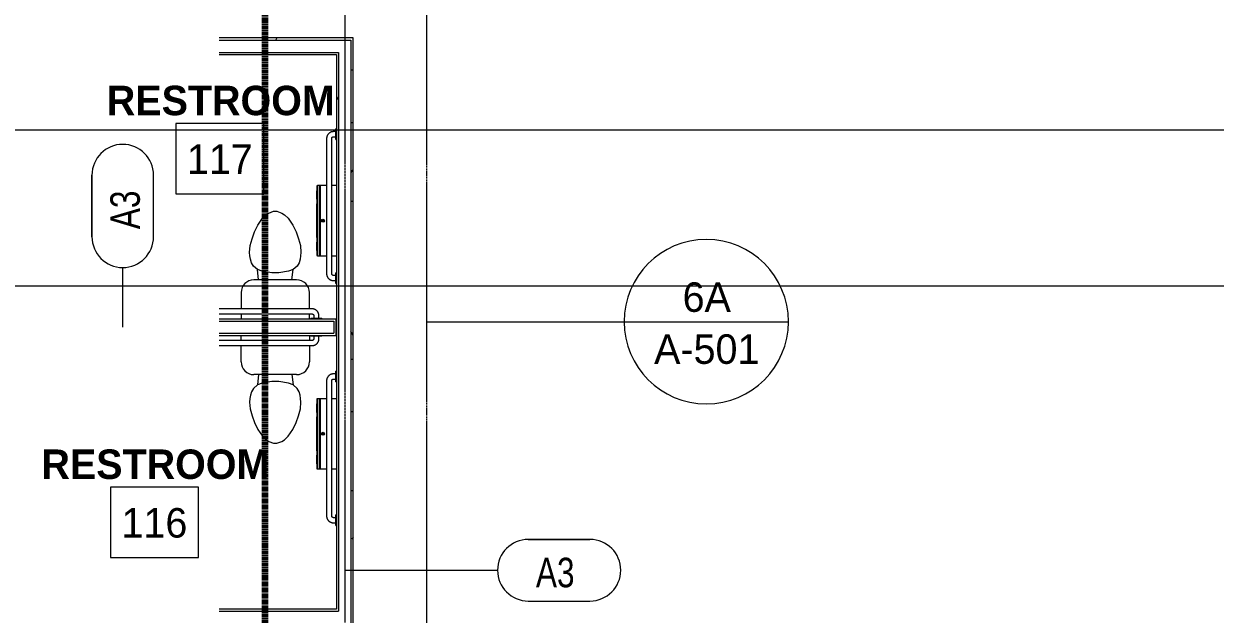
# Model space of a CAD drawing. Header units: inches. Extents: x 23906 to 26777, y -23220 to -20467.
# Drawn here: x 24150.1 to 24498.1, y -22684.4 to -22512 of the extents above; entities that cross this region are included whole.
import ezdxf

# ---------------------------------------------------------------- set-up
doc = ezdxf.new("R2010")
doc.units = ezdxf.units.IN
doc.header["$MEASUREMENT"] = 0
for name, pattern in [('Dash Dot 3_16_', [0.3125, 0.1875, -0.0625, 0, -0.0625]), ('Dash_2_', [0.25, 0.125, -0.125]), ('Grid Line 1_2_', [0.875, 0.5, -0.125, 0.125, -0.125])]:
    doc.linetypes.add(name, pattern=pattern)
for name, color, linetype, lineweight in [('A-ANNO-MATC', 214, 'Dash_2_', 140), ('A-ANNO-SYMB', 150, 'Continuous', 9), ('A-AREA-IDEN', 2, 'Continuous', 9), ('A-WALL', 113, 'Continuous', 20), ('A-WALL-IDEN', 211, 'Continuous', 9), ('A-WALL-PATT', 111, 'Continuous', 50), ('G-ANNO-SYMB', 111, 'Continuous', 9), ('I-WALL', 2, 'Continuous', 20), ('P-SANR-FIXT', 6, 'Continuous', 20), ('Q-SPCQ', 91, 'Continuous', 20), ('S-GRID', 1, 'Continuous', 9)]:
    doc.layers.add(name, color=color, linetype=linetype, lineweight=lineweight)
doc.styles.add('Century Gothic', font='GOTHIC.TTF', dxfattribs={"height": 8.622671})
doc.styles.add('Century Gothic_1', font='GOTHIC.TTF', dxfattribs={"width": 0.8, "height": 8.622671})
doc.styles.add('Century Gothic_B', font='GOTHICB.TTF', dxfattribs={"height": 8.616719})
pattern_1 = [(0, (0, 0), (30.72, 7.68), [1.267, -21.773, 1.267, -21.773, -122.88]), (0, (0, 0), (30.72, 7.68), [-46.08, 1.267, -44.813, 1.267, -21.773, -53.76]), (0, (0, 0), (30.72, 7.68), [-115.2, 1.267, -14.093, 1.267, -37.133]), (120, (11.52, 3.84), (-22.0110751, 22.7643004), [1.267, -21.773, 1.267, -21.773, -122.88]), (120, (11.52, 3.84), (-22.0110751, 22.7643004), [-46.08, 1.267, -44.813, 1.267, -21.773, -53.76]), (120, (11.52, 3.84), (-22.0110751, 22.7643004), [-115.2, 1.267, -14.093, 1.267, -37.133]), (240, (15.36, 19.2), (-8.7089249, -30.4443004), [1.267, -21.773, 1.267, -21.773, -122.88]), (240, (15.36, 19.2), (-8.7089249, -30.4443004), [-46.08, 1.267, -44.813, 1.267, -21.773, -53.76]), (240, (15.36, 19.2), (-8.7089249, -30.4443004), [-115.2, 1.267, -14.093, 1.267, -37.133])]

# ---------------------------------------------------------------- blocks, each defined once
blk = doc.blocks.new('Toilet-Domestic-3D - Toilet-Domestic-3D-3240-Enlarged First Floor Plan _East_')
at = {"layer": 'P-SANR-FIXT', "color": 43, "lineweight": 13}
for p, q in [((-9.98, 17.98), (-9.98, 19.48)), ((9.98, 19.48), (9.98, 17.98)), ((-9.98, 11.75), (-9.98, 16.48)), ((9.98, 16.48), (9.98, 11.75)), ((6.25, 8.02), (-6.25, 8.02)), ((-4.86, 8.02), (-5.21, 5)), ((4.86, 8.02), (5.21, 5)), ((-6.4, 4), (-6.97, 3)), ((-5.21, 5), (-6.4, 4)), ((-3.84, 5.5), (-5.21, 5)), ((-1, 6), (-3.84, 5.5)), ((1, 6), (-1, 6)), ((3.84, 5.5), (1, 6)), ((5.21, 5), (3.84, 5.5)), ((6.4, 4), (5.21, 5)), ((6.97, 3), (6.4, 4)), ((-7.41, 1), (-7.5, 0)), ((-7.5, 0), (-7.33, -1.99)), ((-7.24, 2), (-7.41, 1)), ((-6.97, 3), (-7.24, 2)), ((7.24, 2), (6.97, 3)), ((7.41, 1), (7.24, 2)), ((7.33, -1.99), (7.5, 0)), ((7.5, 0), (7.41, 1)), ((-7.33, -1.99), (-6.79, -4)), ((6.79, -4), (7.33, -1.99)), ((-6.79, -4), (-6.06, -6)), ((-6.06, -6), (-5.13, -8)), ((5.13, -8), (6.06, -6)), ((6.06, -6), (6.79, -4)), ((-5.13, -8), (-3.74, -10)), ((-3.74, -10), (-2.74, -11)), ((2.74, -11), (3.74, -10)), ((3.74, -10), (5.13, -8)), ((-2.74, -11), (-1.87, -11.5)), ((-1.87, -11.5), (-0.5, -12)), ((-0.5, -12), (0.5, -12)), ((0.5, -12), (1.87, -11.5)), ((1.87, -11.5), (2.74, -11))]:
    blk.add_line(p, q, dxfattribs=at)
for centre, start, end in [((-6.25, 11.75), 180, 270), ((6.25, 11.75), 270, 360)]:
    blk.add_arc(centre, 3.73, start, end, dxfattribs=at)
blk = doc.blocks.new('Toilet-Domestic-3D - Toilet-Domestic-3D-V18-Enlarged First Floor Plan _East_')
at = {"layer": 'P-SANR-FIXT', "color": 43, "lineweight": 13}
for p, q in [((-3.74, 10), (-2.74, 11)), ((-2.74, 11), (-1.87, 11.5)), ((-1.87, 11.5), (-0.5, 12)), ((-0.5, 12), (0.5, 12)), ((0.5, 12), (1.87, 11.5)), ((1.87, 11.5), (2.74, 11)), ((2.74, 11), (3.74, 10)), ((-6.06, 6), (-5.13, 8)), ((-5.13, 8), (-3.74, 10)), ((3.74, 10), (5.13, 8)), ((5.13, 8), (6.06, 6)), ((-7.33, 1.99), (-6.79, 4)), ((-6.79, 4), (-6.06, 6)), ((6.06, 6), (6.79, 4)), ((6.79, 4), (7.33, 1.99)), ((-7.5, 0), (-7.33, 1.99)), ((7.33, 1.99), (7.5, 0)), ((-7.41, -1), (-7.5, 0)), ((-7.24, -2), (-7.41, -1)), ((-6.97, -3), (-7.24, -2)), ((-6.4, -4), (-6.97, -3)), ((6.97, -3), (6.4, -4)), ((7.24, -2), (6.97, -3)), ((7.41, -1), (7.24, -2)), ((7.5, 0), (7.41, -1)), ((-5.21, -5), (-6.4, -4)), ((-3.84, -5.5), (-5.21, -5)), ((-4.86, -8.02), (-5.21, -5)), ((-1, -6), (-3.84, -5.5)), ((1, -6), (-1, -6)), ((3.84, -5.5), (1, -6)), ((5.21, -5), (3.84, -5.5)), ((4.86, -8.02), (5.21, -5)), ((6.4, -4), (5.21, -5)), ((6.25, -8.02), (-6.25, -8.02)), ((-9.98, -11.75), (-9.98, -16.48)), ((9.98, -16.48), (9.98, -11.75)), ((-9.98, -17.98), (-9.98, -19.48)), ((9.98, -19.48), (9.98, -17.98))]:
    blk.add_line(p, q, dxfattribs=at)
for centre, start, end in [((-6.25, -11.75), 90, 180), ((6.25, -11.75), 0, 90)]:
    blk.add_arc(centre, 3.73, start, end, dxfattribs=at)
blk = doc.blocks.new('817_Grab_Bars - 8170-001420-V34-Enlarged First Floor Plan _East_')
at = {"layer": 'Q-SPCQ', "color": 43, "lineweight": 13}
for p, q in [((24234.27, -22595.24), (24207.1, -22595.24)), ((24207.1, -22596.74), (24234.27, -22596.74)), ((24233.95, -22597.96), (24233.95, -22598.24)), ((24233.95, -22597.96), (24235.52, -22597.96)), ((24234.77, -22597.24), (24234.77, -22597.96)), ((24235.52, -22597.96), (24237.08, -22597.96)), ((24236.27, -22597.96), (24236.27, -22597.24)), ((24237.08, -22598.24), (24237.08, -22597.96))]:
    blk.add_line(p, q, dxfattribs=at)
at = {"layer": 'Q-SPCQ', "color": 43, "lineweight": 13, "flags": 128}
for points in [[(24236.27, -22597.24), (24236.26, -22597.16), (24236.26, -22597.08), (24236.25, -22597), (24236.24, -22596.92), (24236.23, -22596.84), (24236.21, -22596.76), (24236.19, -22596.69), (24236.16, -22596.61), (24236.14, -22596.54), (24236.11, -22596.46), (24236.07, -22596.39), (24236.04, -22596.32), (24236, -22596.25), (24235.96, -22596.18), (24235.92, -22596.11), (24235.87, -22596.05), (24235.82, -22595.98), (24235.77, -22595.92), (24235.71, -22595.86), (24235.66, -22595.81), (24235.6, -22595.75), (24235.54, -22595.7), (24235.48, -22595.65), (24235.41, -22595.6), (24235.35, -22595.56), (24235.28, -22595.52), (24235.21, -22595.48), (24235.14, -22595.44), (24235.06, -22595.41), (24234.99, -22595.38), (24234.91, -22595.35), (24234.84, -22595.32), (24234.76, -22595.3), (24234.68, -22595.28), (24234.61, -22595.27), (24234.53, -22595.26), (24234.45, -22595.25), (24234.37, -22595.24), (24234.29, -22595.24), (24234.27, -22595.24)], [(24234.27, -22596.74), (24234.29, -22596.74), (24234.31, -22596.74), (24234.33, -22596.74), (24234.34, -22596.75), (24234.36, -22596.75), (24234.38, -22596.75), (24234.4, -22596.76), (24234.42, -22596.77), (24234.44, -22596.77), (24234.46, -22596.78), (24234.48, -22596.79), (24234.5, -22596.8), (24234.51, -22596.81), (24234.53, -22596.82), (24234.55, -22596.83), (24234.56, -22596.84), (24234.58, -22596.85), (24234.59, -22596.86), (24234.61, -22596.88), (24234.62, -22596.89), (24234.64, -22596.91), (24234.65, -22596.92), (24234.66, -22596.94), (24234.67, -22596.95), (24234.69, -22596.97), (24234.7, -22596.99), (24234.71, -22597), (24234.72, -22597.02), (24234.72, -22597.04), (24234.73, -22597.06), (24234.74, -22597.08), (24234.74, -22597.1), (24234.75, -22597.12), (24234.75, -22597.14), (24234.76, -22597.16), (24234.76, -22597.18), (24234.76, -22597.19), (24234.76, -22597.21), (24234.77, -22597.23), (24234.77, -22597.24)]]:
    blk.add_lwpolyline(points, dxfattribs=at)
blk = doc.blocks.new('817_Grab_Bars - 8170-001420-V35-Enlarged First Floor Plan _East_')
at = {"layer": 'Q-SPCQ', "color": 43, "lineweight": 13}
for p, q in [((24233.95, -22602.99), (24233.95, -22603.27)), ((24237.08, -22603.27), (24237.08, -22602.99)), ((24234.27, -22604.49), (24207.1, -22604.49)), ((24207.1, -22605.99), (24234.27, -22605.99)), ((24235.52, -22603.27), (24233.95, -22603.27)), ((24234.77, -22603.27), (24234.77, -22603.99)), ((24237.08, -22603.27), (24235.52, -22603.27)), ((24236.27, -22603.99), (24236.27, -22603.27))]:
    blk.add_line(p, q, dxfattribs=at)
at = {"layer": 'Q-SPCQ', "color": 43, "lineweight": 13, "flags": 128}
for points in [[(24234.27, -22605.99), (24234.35, -22605.99), (24234.43, -22605.98), (24234.5, -22605.98), (24234.58, -22605.96), (24234.66, -22605.95), (24234.74, -22605.93), (24234.82, -22605.91), (24234.89, -22605.89), (24234.97, -22605.86), (24235.04, -22605.83), (24235.12, -22605.8), (24235.19, -22605.76), (24235.26, -22605.73), (24235.33, -22605.68), (24235.39, -22605.64), (24235.46, -22605.59), (24235.52, -22605.55), (24235.58, -22605.49), (24235.64, -22605.44), (24235.7, -22605.38), (24235.75, -22605.33), (24235.81, -22605.26), (24235.86, -22605.2), (24235.9, -22605.14), (24235.95, -22605.07), (24235.99, -22605), (24236.03, -22604.93), (24236.07, -22604.86), (24236.1, -22604.79), (24236.13, -22604.72), (24236.16, -22604.64), (24236.18, -22604.56), (24236.2, -22604.49), (24236.22, -22604.41), (24236.24, -22604.33), (24236.25, -22604.25), (24236.26, -22604.17), (24236.26, -22604.09), (24236.27, -22604.01), (24236.27, -22603.99)], [(24234.77, -22603.99), (24234.76, -22604.01), (24234.76, -22604.03), (24234.76, -22604.05), (24234.76, -22604.07), (24234.76, -22604.09), (24234.75, -22604.11), (24234.75, -22604.13), (24234.74, -22604.15), (24234.73, -22604.17), (24234.73, -22604.19), (24234.72, -22604.2), (24234.71, -22604.22), (24234.7, -22604.24), (24234.69, -22604.26), (24234.68, -22604.27), (24234.67, -22604.29), (24234.65, -22604.3), (24234.64, -22604.32), (24234.63, -22604.33), (24234.61, -22604.35), (24234.6, -22604.36), (24234.58, -22604.38), (24234.57, -22604.39), (24234.55, -22604.4), (24234.54, -22604.41), (24234.52, -22604.42), (24234.5, -22604.43), (24234.48, -22604.44), (24234.46, -22604.45), (24234.45, -22604.46), (24234.43, -22604.46), (24234.41, -22604.47), (24234.39, -22604.47), (24234.37, -22604.48), (24234.35, -22604.48), (24234.33, -22604.49), (24234.31, -22604.49), (24234.29, -22604.49), (24234.27, -22604.49), (24234.27, -22604.49)]]:
    blk.add_lwpolyline(points, dxfattribs=at)
blk = doc.blocks.new('817_Grab_Bars - 8170-001420-V36-Enlarged First Floor Plan _East_')
at = {"layer": 'Q-SPCQ', "color": 43, "lineweight": 13}
for p, q in [((24241.39, -22613.43), (24241.23, -22613.43)), ((24241.23, -22614.99), (24241.23, -22613.43)), ((24238.52, -22616.24), (24238.52, -22655.74)), ((24240.02, -22655.74), (24240.02, -22616.24)), ((24241.23, -22614.24), (24240.52, -22614.24)), ((24240.52, -22615.74), (24241.23, -22615.74)), ((24241.23, -22616.55), (24241.23, -22614.99)), ((24241.23, -22616.55), (24241.39, -22616.55)), ((24241.23, -22656.24), (24240.52, -22656.24)), ((24240.52, -22657.74), (24241.23, -22657.74)), ((24241.39, -22655.43), (24241.23, -22655.43)), ((24241.23, -22656.99), (24241.23, -22655.43)), ((24241.23, -22658.55), (24241.23, -22656.99)), ((24241.23, -22658.55), (24241.39, -22658.55))]:
    blk.add_line(p, q, dxfattribs=at)
at = {"layer": 'Q-SPCQ', "color": 43, "lineweight": 13, "flags": 128}
for points in [[(24240.52, -22614.24), (24240.44, -22614.24), (24240.36, -22614.25), (24240.28, -22614.25), (24240.2, -22614.27), (24240.12, -22614.28), (24240.04, -22614.3), (24239.96, -22614.32), (24239.89, -22614.34), (24239.81, -22614.37), (24239.74, -22614.4), (24239.66, -22614.43), (24239.59, -22614.47), (24239.52, -22614.5), (24239.45, -22614.55), (24239.39, -22614.59), (24239.32, -22614.64), (24239.26, -22614.69), (24239.2, -22614.74), (24239.14, -22614.79), (24239.08, -22614.85), (24239.03, -22614.91), (24238.97, -22614.97), (24238.92, -22615.03), (24238.88, -22615.09), (24238.83, -22615.16), (24238.79, -22615.23), (24238.75, -22615.3), (24238.72, -22615.37), (24238.68, -22615.44), (24238.65, -22615.52), (24238.62, -22615.59), (24238.6, -22615.67), (24238.58, -22615.74), (24238.56, -22615.82), (24238.54, -22615.9), (24238.53, -22615.98), (24238.52, -22616.06), (24238.52, -22616.14), (24238.52, -22616.22), (24238.52, -22616.24)], [(24240.02, -22616.24), (24240.02, -22616.22), (24240.02, -22616.2), (24240.02, -22616.18), (24240.02, -22616.16), (24240.03, -22616.14), (24240.03, -22616.12), (24240.03, -22616.1), (24240.04, -22616.08), (24240.05, -22616.06), (24240.05, -22616.05), (24240.06, -22616.03), (24240.07, -22616.01), (24240.08, -22615.99), (24240.09, -22615.97), (24240.1, -22615.96), (24240.11, -22615.94), (24240.13, -22615.93), (24240.14, -22615.91), (24240.15, -22615.9), (24240.17, -22615.88), (24240.18, -22615.87), (24240.2, -22615.85), (24240.21, -22615.84), (24240.23, -22615.83), (24240.25, -22615.82), (24240.26, -22615.81), (24240.28, -22615.8), (24240.3, -22615.79), (24240.32, -22615.78), (24240.33, -22615.77), (24240.35, -22615.77), (24240.37, -22615.76), (24240.39, -22615.76), (24240.41, -22615.75), (24240.43, -22615.75), (24240.45, -22615.74), (24240.47, -22615.74), (24240.49, -22615.74), (24240.51, -22615.74), (24240.52, -22615.74)], [(24238.52, -22655.74), (24238.52, -22655.82), (24238.52, -22655.9), (24238.53, -22655.98), (24238.54, -22656.06), (24238.56, -22656.14), (24238.57, -22656.22), (24238.59, -22656.29), (24238.62, -22656.37), (24238.64, -22656.44), (24238.67, -22656.52), (24238.71, -22656.59), (24238.74, -22656.66), (24238.78, -22656.73), (24238.82, -22656.8), (24238.86, -22656.87), (24238.91, -22656.93), (24238.96, -22657), (24239.01, -22657.06), (24239.07, -22657.12), (24239.12, -22657.18), (24239.18, -22657.23), (24239.24, -22657.28), (24239.3, -22657.33), (24239.37, -22657.38), (24239.43, -22657.42), (24239.5, -22657.47), (24239.57, -22657.5), (24239.64, -22657.54), (24239.72, -22657.57), (24239.79, -22657.6), (24239.87, -22657.63), (24239.94, -22657.66), (24240.02, -22657.68), (24240.1, -22657.7), (24240.18, -22657.71), (24240.25, -22657.72), (24240.33, -22657.73), (24240.41, -22657.74), (24240.49, -22657.74), (24240.52, -22657.74)], [(24240.52, -22656.24), (24240.5, -22656.24), (24240.48, -22656.24), (24240.46, -22656.24), (24240.44, -22656.23), (24240.42, -22656.23), (24240.4, -22656.23), (24240.38, -22656.22), (24240.36, -22656.21), (24240.34, -22656.21), (24240.32, -22656.2), (24240.3, -22656.19), (24240.28, -22656.18), (24240.27, -22656.17), (24240.25, -22656.16), (24240.23, -22656.15), (24240.22, -22656.14), (24240.2, -22656.13), (24240.19, -22656.12), (24240.17, -22656.1), (24240.16, -22656.09), (24240.14, -22656.07), (24240.13, -22656.06), (24240.12, -22656.04), (24240.11, -22656.03), (24240.09, -22656.01), (24240.08, -22655.99), (24240.07, -22655.98), (24240.07, -22655.96), (24240.06, -22655.94), (24240.05, -22655.92), (24240.04, -22655.9), (24240.04, -22655.88), (24240.03, -22655.86), (24240.03, -22655.84), (24240.02, -22655.83), (24240.02, -22655.81), (24240.02, -22655.79), (24240.02, -22655.77), (24240.02, -22655.75), (24240.02, -22655.74)]]:
    blk.add_lwpolyline(points, dxfattribs=at)
blk = doc.blocks.new('Dispenser-Toilet_Tissue-Frost_Products_LTD_-Jumbo-169 - Steel-Brushed-Stainless_Steel-V39-Enlarged First Floor Plan _East_')
at = {"layer": 'Q-SPCQ', "color": 43, "lineweight": 13}
for p, q in [((24235.56, -22560.91), (24235.56, -22563.08)), ((24235.66, -22559.4), (24235.66, -22560.75)), ((24235.66, -22560.75), (24235.66, -22578.23)), ((24235.82, -22559.24), (24235.82, -22579.74)), ((24236.58, -22559.24), (24235.82, -22559.24)), ((24236.58, -22559.3), (24236.58, -22559.24)), ((24236.58, -22579.68), (24236.58, -22559.3)), ((24236.62, -22559.3), (24236.58, -22559.3)), ((24236.62, -22559.3), (24236.62, -22579.68)), ((24236.68, -22579.74), (24236.68, -22559.24)), ((24238.52, -22559.24), (24236.68, -22559.24)), ((24241.39, -22559.24), (24240.02, -22559.24)), ((24235.56, -22564.74), (24235.56, -22574.24)), ((24235.66, -22563.24), (24235.66, -22564.55)), ((24237.28, -22569.45), (24237.28, -22569.53)), ((24237.61, -22569.45), (24237.28, -22569.45)), ((24237.28, -22569.53), (24237.61, -22569.53)), ((24237.61, -22569.53), (24237.61, -22569.45)), ((24235.66, -22574.43), (24235.66, -22575.73)), ((24235.56, -22575.89), (24235.56, -22578.07)), ((24235.66, -22578.23), (24235.66, -22579.58)), ((24235.82, -22579.74), (24236.58, -22579.74)), ((24236.58, -22579.74), (24236.58, -22579.68)), ((24236.58, -22579.68), (24236.62, -22579.68)), ((24236.68, -22579.74), (24238.52, -22579.74)), ((24240.02, -22579.74), (24241.39, -22579.74))]:
    blk.add_line(p, q, dxfattribs=at)
for radius in [0.438, 0.357]:
    blk.add_circle((24237.43, -22569.49), radius, dxfattribs=at)
for centre, radius, start, end in [((24235.74, -22560.91), 0.18, 116.3878, 180), ((24235.82, -22559.4), 0.16, 90, 179.0019), ((24236.68, -22559.3), 0.0601, 90, 177.3185), ((24235.67, -22562.47), 0.118, 97.6431, 169.1884), ((24235.71, -22562.46), 0.151, 182.679, 250.3653), ((24235.74, -22562.49), 0.18, 180, 243.6084), ((24235.71, -22562.49), 0.151, 183.1667, 250.3726), ((24235.67, -22563.07), 0.119, 98.4805, 169.9599), ((24235.71, -22563.06), 0.151, 182.679, 250.3659), ((24235.71, -22563.07), 0.151, 182.679, 250.3659), ((24235.74, -22563.08), 0.18, 180, 243.6122), ((24235.78, -22564.74), 0.22, 123.0557, 180), ((24235.78, -22574.24), 0.22, 180, 236.9443), ((24235.74, -22575.89), 0.18, 116.3878, 180), ((24235.71, -22575.9), 0.151, 109.6341, 177.321), ((24235.71, -22575.91), 0.151, 109.6341, 177.321), ((24235.67, -22575.91), 0.119, 190.0401, 261.5195), ((24235.74, -22576.48), 0.18, 116.3878, 180), ((24235.71, -22576.49), 0.151, 109.6341, 176.8331), ((24235.71, -22576.52), 0.151, 109.6341, 177.321), ((24235.67, -22576.51), 0.118, 190.8116, 262.3569), ((24235.74, -22578.07), 0.18, 180, 243.6122), ((24235.82, -22579.58), 0.16, 180, 270), ((24236.68, -22579.68), 0.06, 180, 270)]:
    blk.add_arc(centre, radius, start, end, dxfattribs=at)
blk = doc.blocks.new('Dispenser-Toilet_Tissue-Frost_Products_LTD_-Jumbo-169 - Steel-Brushed-Stainless_Steel-V40-Enlarged First Floor Plan _East_')
at = {"layer": 'Q-SPCQ', "color": 43, "lineweight": 13}
for p, q in [((24235.56, -22623.16), (24235.56, -22625.33)), ((24235.66, -22621.65), (24235.66, -22623)), ((24235.66, -22623), (24235.66, -22640.48)), ((24235.82, -22621.49), (24235.82, -22641.99)), ((24236.58, -22621.49), (24235.82, -22621.49)), ((24236.58, -22621.55), (24236.58, -22621.49)), ((24236.58, -22641.93), (24236.58, -22621.55)), ((24236.62, -22621.55), (24236.58, -22621.55)), ((24236.62, -22621.55), (24236.62, -22641.93)), ((24236.68, -22641.99), (24236.68, -22621.49)), ((24238.52, -22621.49), (24236.68, -22621.49)), ((24241.39, -22621.49), (24240.01, -22621.49)), ((24235.56, -22626.99), (24235.56, -22636.49)), ((24235.66, -22625.49), (24235.66, -22626.8)), ((24237.28, -22631.7), (24237.28, -22631.78)), ((24237.61, -22631.7), (24237.28, -22631.7)), ((24237.28, -22631.78), (24237.61, -22631.78)), ((24237.61, -22631.78), (24237.61, -22631.7)), ((24235.66, -22636.68), (24235.66, -22637.98)), ((24235.56, -22638.14), (24235.56, -22640.32)), ((24235.66, -22640.48), (24235.66, -22641.83)), ((24235.82, -22641.99), (24236.58, -22641.99)), ((24236.58, -22641.99), (24236.58, -22641.93)), ((24236.58, -22641.93), (24236.62, -22641.93)), ((24236.68, -22641.99), (24238.52, -22641.99)), ((24240.02, -22641.99), (24241.39, -22641.99))]:
    blk.add_line(p, q, dxfattribs=at)
for radius in [0.438, 0.357]:
    blk.add_circle((24237.43, -22631.74), radius, dxfattribs=at)
for centre, radius, start, end in [((24235.74, -22623.16), 0.18, 116.3878, 180), ((24235.82, -22621.65), 0.16, 90, 179.0019), ((24236.68, -22621.55), 0.0601, 90, 177.3185), ((24235.67, -22624.72), 0.118, 97.6431, 169.1884), ((24235.71, -22624.71), 0.151, 182.679, 250.3653), ((24235.74, -22624.74), 0.18, 180, 243.6084), ((24235.71, -22624.74), 0.151, 183.1667, 250.3726), ((24235.67, -22625.32), 0.119, 98.4805, 169.9599), ((24235.71, -22625.31), 0.151, 182.679, 250.3659), ((24235.71, -22625.32), 0.151, 182.679, 250.3659), ((24235.74, -22625.33), 0.18, 180, 243.6122), ((24235.78, -22626.99), 0.22, 123.0557, 180), ((24235.78, -22636.49), 0.22, 180, 236.9443), ((24235.74, -22638.14), 0.18, 116.3878, 180), ((24235.71, -22638.15), 0.151, 109.6341, 177.321), ((24235.71, -22638.16), 0.151, 109.6341, 177.321), ((24235.67, -22638.16), 0.119, 190.0401, 261.5195), ((24235.74, -22638.73), 0.18, 116.3878, 180), ((24235.71, -22638.74), 0.151, 109.6341, 176.8331), ((24235.71, -22638.77), 0.151, 109.6341, 177.321), ((24235.67, -22638.76), 0.118, 190.8116, 262.3569), ((24235.74, -22640.32), 0.18, 180, 243.6122), ((24235.82, -22641.83), 0.16, 180, 270), ((24236.68, -22641.93), 0.06, 180, 270)]:
    blk.add_arc(centre, radius, start, end, dxfattribs=at)
blk = doc.blocks.new('Locker Rooms and Restrooms_rvt-1-Enlarged First Floor Plan _East_')
at = {"layer": 'A-WALL-PATT', "lineweight": 9}
h = blk.add_hatch(dxfattribs=at)
h.set_pattern_fill('FP_8', color=8, style=0, pattern_type=2)
h.set_pattern_definition(pattern_1)
h.paths.add_polyline_path([(24241.27, -22598.87), (24241.27, -22598.24), (24207.1, -22598.24), (24207.1, -22598.87), (24240.8, -22598.87)], flags=0)
at = {"layer": 'A-WALL', "color": 7}
for p, q in [((24207.1, -22598.87), (24240.64, -22598.87)), ((24240.64, -22598.87), (24240.64, -22602.37)), ((24207.1, -22602.37), (24240.64, -22602.37))]:
    blk.add_line(p, q, dxfattribs=at)
at = {"layer": 'I-WALL', "color": 7}
for p, q in [((24241.27, -22598.24), (24207.1, -22598.24)), ((24241.27, -22598.87), (24241.27, -22598.24)), ((24241.27, -22602.37), (24241.27, -22598.87)), ((24207.1, -22602.99), (24241.27, -22602.99)), ((24241.27, -22602.99), (24241.27, -22602.37))]:
    blk.add_line(p, q, dxfattribs=at)
at = {"color": 43, "lineweight": 13}
for name, p in [('817_Grab_Bars - 8170-001420-V36-Enlarged First Floor Plan _East_', (0, 70.75)), ('Dispenser-Toilet_Tissue-Frost_Products_LTD_-Jumbo-169 - Steel-Brushed-Stainless_Steel-V39-Enlarged First Floor Plan _East_', (0, 0)), ('Toilet-Domestic-3D - Toilet-Domestic-3D-V18-Enlarged First Floor Plan _East_', (24223.52, -22578.76)), ('817_Grab_Bars - 8170-001420-V34-Enlarged First Floor Plan _East_', (0, 0)), ('817_Grab_Bars - 8170-001420-V35-Enlarged First Floor Plan _East_', (0, 0)), ('Toilet-Domestic-3D - Toilet-Domestic-3D-3240-Enlarged First Floor Plan _East_', (24223.52, -22622.47)), ('817_Grab_Bars - 8170-001420-V36-Enlarged First Floor Plan _East_', (0, 0)), ('Dispenser-Toilet_Tissue-Frost_Products_LTD_-Jumbo-169 - Steel-Brushed-Stainless_Steel-V40-Enlarged First Floor Plan _East_', (0, 0))]:
    blk.add_blockref(name, p, dxfattribs=at)
blk = doc.blocks.new('Wall Tag - 1_4_-1369832-Enlarged First Floor Plan _East_')
at = {"layer": 'A-WALL-IDEN', "color": 153}
for p, q in [((-0.0822, 0.0968), (0.1053, 0.0968)), ((0.1053, 0.0968), (-0.0822, 0.0968)), ((-0.0822, -0.0907), (0.1053, -0.0907)), ((-0.0822, -0.0907), (0.1053, -0.0907))]:
    blk.add_line(p, q, dxfattribs=at)
for centre, start, end in [((-0.0822, 0.0031), 90, 270), ((-0.0822, 0.0031), 90, 270), ((0.1053, 0.0031), 270, 90), ((0.1053, 0.0031), 270, 90)]:
    blk.add_arc(centre, 0.0937, start, end, dxfattribs=at)
blk = doc.blocks.new('Floor Plan - Callout Head-19020-Enlarged First Floor Plan _East_')
at = {"layer": 'A-ANNO-SYMB'}
blk.add_line((-0.25, 0), (0.25, 0), dxfattribs=at)
for start, end in [(360, 180), (180, 360)]:
    blk.add_arc((0, 0), 0.25, start, end, dxfattribs=at)

msp = doc.modelspace()

# ---------------------------------------------------------------- hatches: boundary and pattern name
at = {"layer": 'A-WALL-PATT', "lineweight": 9}
h = msp.add_hatch(dxfattribs=at)
h.set_pattern_fill('FP_8', color=8, style=0, pattern_type=2)
h.set_pattern_definition(pattern_1)
h.paths.add_polyline_path([(24242.01523, -22516.74031), (24245.64023, -22516.74031), (24245.64023, -22516.11531), (24207.10448, -22516.11531), (24207.10448, -22516.74031), (24241.39023, -22516.74031)], flags=0)
h = msp.add_hatch(dxfattribs=at)
h.set_pattern_fill('FP_8', color=8, style=0, pattern_type=2)
h.set_pattern_definition(pattern_1)
h.paths.add_polyline_path([(24245.64023, -22685.30281), (24246.26523, -22685.30281), (24246.26523, -22516.11531), (24245.64023, -22516.11531), (24245.64023, -22665.98836)], flags=0)
h = msp.add_hatch(dxfattribs=at)
h.set_pattern_fill('FP_8', color=8, style=0, pattern_type=2)
h.set_pattern_definition(pattern_1)
h.paths.add_polyline_path([(24241.39023, -22520.99031), (24241.39023, -22520.36531), (24207.10448, -22520.36531), (24207.10448, -22520.99031)], flags=0)
h = msp.add_hatch(dxfattribs=at)
h.set_pattern_fill('FP_8', color=8, style=0, pattern_type=2)
h.set_pattern_definition(pattern_1)
h.paths.add_polyline_path([(24242.01523, -22683.55281), (24242.01523, -22520.36531), (24241.39023, -22520.36531), (24241.39023, -22683.55281)], flags=0)

# ---------------------------------------------------------------- linework, layer by layer
at = {"layer": 'A-ANNO-MATC', "color": 163}
msp.add_line((24220.4473, -20466.80665), (24220.4473, -23129.8711), dxfattribs=at)
at = {"layer": 'A-ANNO-SYMB', "linetype": 'Dash Dot 3_16_'}
msp.add_line((24267.82623, -22690.11185), (24267.82623, -22507.87332), dxfattribs=at)
at = {"layer": 'A-ANNO-SYMB'}
msp.add_line((24267.82623, -22598.99258), (24325.42623, -22598.99258), dxfattribs=at)
at = {"layer": 'A-AREA-IDEN', "flags": 128}
for points in [[(24194.46644, -22541.09746), (24194.46644, -22561.66889), (24220.17644, -22561.66889), (24220.17644, -22541.09746)], [(24175.36257, -22647.34594), (24175.36257, -22667.91737), (24201.07257, -22667.91737), (24201.07257, -22647.34594)]]:
    msp.add_lwpolyline(points, close=True, dxfattribs=at)
at = {"layer": 'A-WALL', "color": 7}
for p, q in [((24207.10448, -22516.74031), (24245.64023, -22516.74031)), ((24245.64023, -22516.74031), (24245.64023, -22771.42781)), ((24207.10448, -22520.36531), (24242.01523, -22520.36531)), ((24242.01523, -22520.36531), (24242.01523, -22683.55281)), ((24207.10448, -22683.55281), (24242.01523, -22683.55281))]:
    msp.add_line(p, q, dxfattribs=at)
at = {"layer": 'A-WALL-IDEN', "color": 153}
for p, q in [((24178.97618, -22600.61531), (24178.97618, -22583.19924)), ((24243.82773, -22671.59181), (24288.4324, -22671.59181))]:
    msp.add_line(p, q, dxfattribs=at)
at = {"layer": 'G-ANNO-SYMB'}
msp.add_line((26490.38628, -22588.63029), (23915.42951, -22588.63029), dxfattribs=at)
at = {"layer": 'I-WALL', "color": 7}
for p, q in [((24246.26523, -22516.11531), (24207.10448, -22516.11531)), ((24246.26523, -22772.05281), (24246.26523, -22516.11531)), ((24207.10448, -22520.99031), (24241.39023, -22520.99031)), ((24241.39023, -22520.99031), (24241.39023, -22682.92781)), ((24241.39023, -22682.92781), (24207.10448, -22682.92781))]:
    msp.add_line(p, q, dxfattribs=at)
at = {"layer": 'S-GRID', "linetype": 'Grid Line 1_2_'}
for p, q in [((24243.89023, -23114.51771), (24243.89023, -20749.66023)), ((24243.89023, -23171.65854), (24243.89023, -20902.42781)), ((26486.39177, -22543.05281), (24012.51838, -22543.05281)), ((26583.90261, -22543.05281), (24110.3815, -22543.05281))]:
    msp.add_line(p, q, dxfattribs=at)

# ---------------------------------------------------------------- block references
at = {"layer": 'A-ANNO-SYMB', "xscale": 95.99999999999994, "yscale": 95.99999999999994, "zscale": 95.99999999999994}
msp.add_blockref('Floor Plan - Callout Head-19020-Enlarged First Floor Plan _East_', (24349.42623, -22598.99258), dxfattribs=at)
at = {"layer": 'A-WALL-IDEN', "color": 153, "xscale": 95.99999999999994, "yscale": 95.99999999999994, "zscale": 95.99999999999994, "rotation": 89.99999999999991}
msp.add_blockref('Wall Tag - 1_4_-1369832-Enlarged First Floor Plan _East_', (24179.26989, -22566.30391), dxfattribs=at)
at = {"layer": 'A-WALL-IDEN', "color": 153, "xscale": 95.99999999999994, "yscale": 95.99999999999994, "zscale": 95.99999999999994}
msp.add_blockref('Wall Tag - 1_4_-1369832-Enlarged First Floor Plan _East_', (24305.32773, -22671.88552), dxfattribs=at)

# ---------------------------------------------------------------- texts
at = {"layer": 'A-ANNO-SYMB', "char_height": 8.622671, "attachment_point": 2, "line_spacing_factor": 0.984117, "style": 'Century Gothic'}
for s, insert, width in [('6A', (24349.56465, -22587.50191), 18.468), ('A-501', (24349.56465, -22602.69417), 38.88)]:
    msp.add_mtext(s, dxfattribs=dict(at, insert=insert, width=width))
at = {"layer": 'A-AREA-IDEN', "attachment_point": 2}
for s, insert, char_height, width, line_spacing_factor, style in [('RESTROOM', (24207.60747, -22530.07358), 8.616719, 74.736, 0.984796, 'Century Gothic_B'), ('117', (24207.32144, -22547.18907), 8.622671, 23.652, 0.984117, 'Century Gothic'), ('RESTROOM', (24188.5036, -22636.32207), 8.616719, 74.736, 0.984796, 'Century Gothic_B'), ('116', (24188.21757, -22653.43756), 8.622671, 23.652, 0.984117, 'Century Gothic')]:
    msp.add_mtext(s, dxfattribs=dict(at, insert=insert, char_height=char_height, width=width, line_spacing_factor=line_spacing_factor, style=style))

# ---------------------------------------------------------------- next in the draw order: texts
at = {"layer": 'A-WALL-IDEN', "insert": (24175.33556, -22566.33278), "char_height": 8.622671, "width": 14.58, "attachment_point": 2, "rotation": 90, "line_spacing_factor": 0.984117, "style": 'Century Gothic_1', "bg_fill": 3, "box_fill_scale": 1.25, "bg_fill_color": 0, "bg_fill_transparency": 0}
msp.add_mtext('A3', dxfattribs=at)
at = {"layer": 'A-WALL-IDEN', "insert": (24305.29886, -22667.95118), "char_height": 8.622671, "width": 14.58, "attachment_point": 2, "line_spacing_factor": 0.984117, "style": 'Century Gothic_1', "bg_fill": 3, "box_fill_scale": 1.25, "bg_fill_color": 0, "bg_fill_transparency": 0}
msp.add_mtext('A3', dxfattribs=at)

# ---------------------------------------------------------------- next in the draw order: block references
at = {"lineweight": 5}
msp.add_blockref('Locker Rooms and Restrooms_rvt-1-Enlarged First Floor Plan _East_', (0, 0), dxfattribs=at)

doc.saveas('drawing.dxf')
